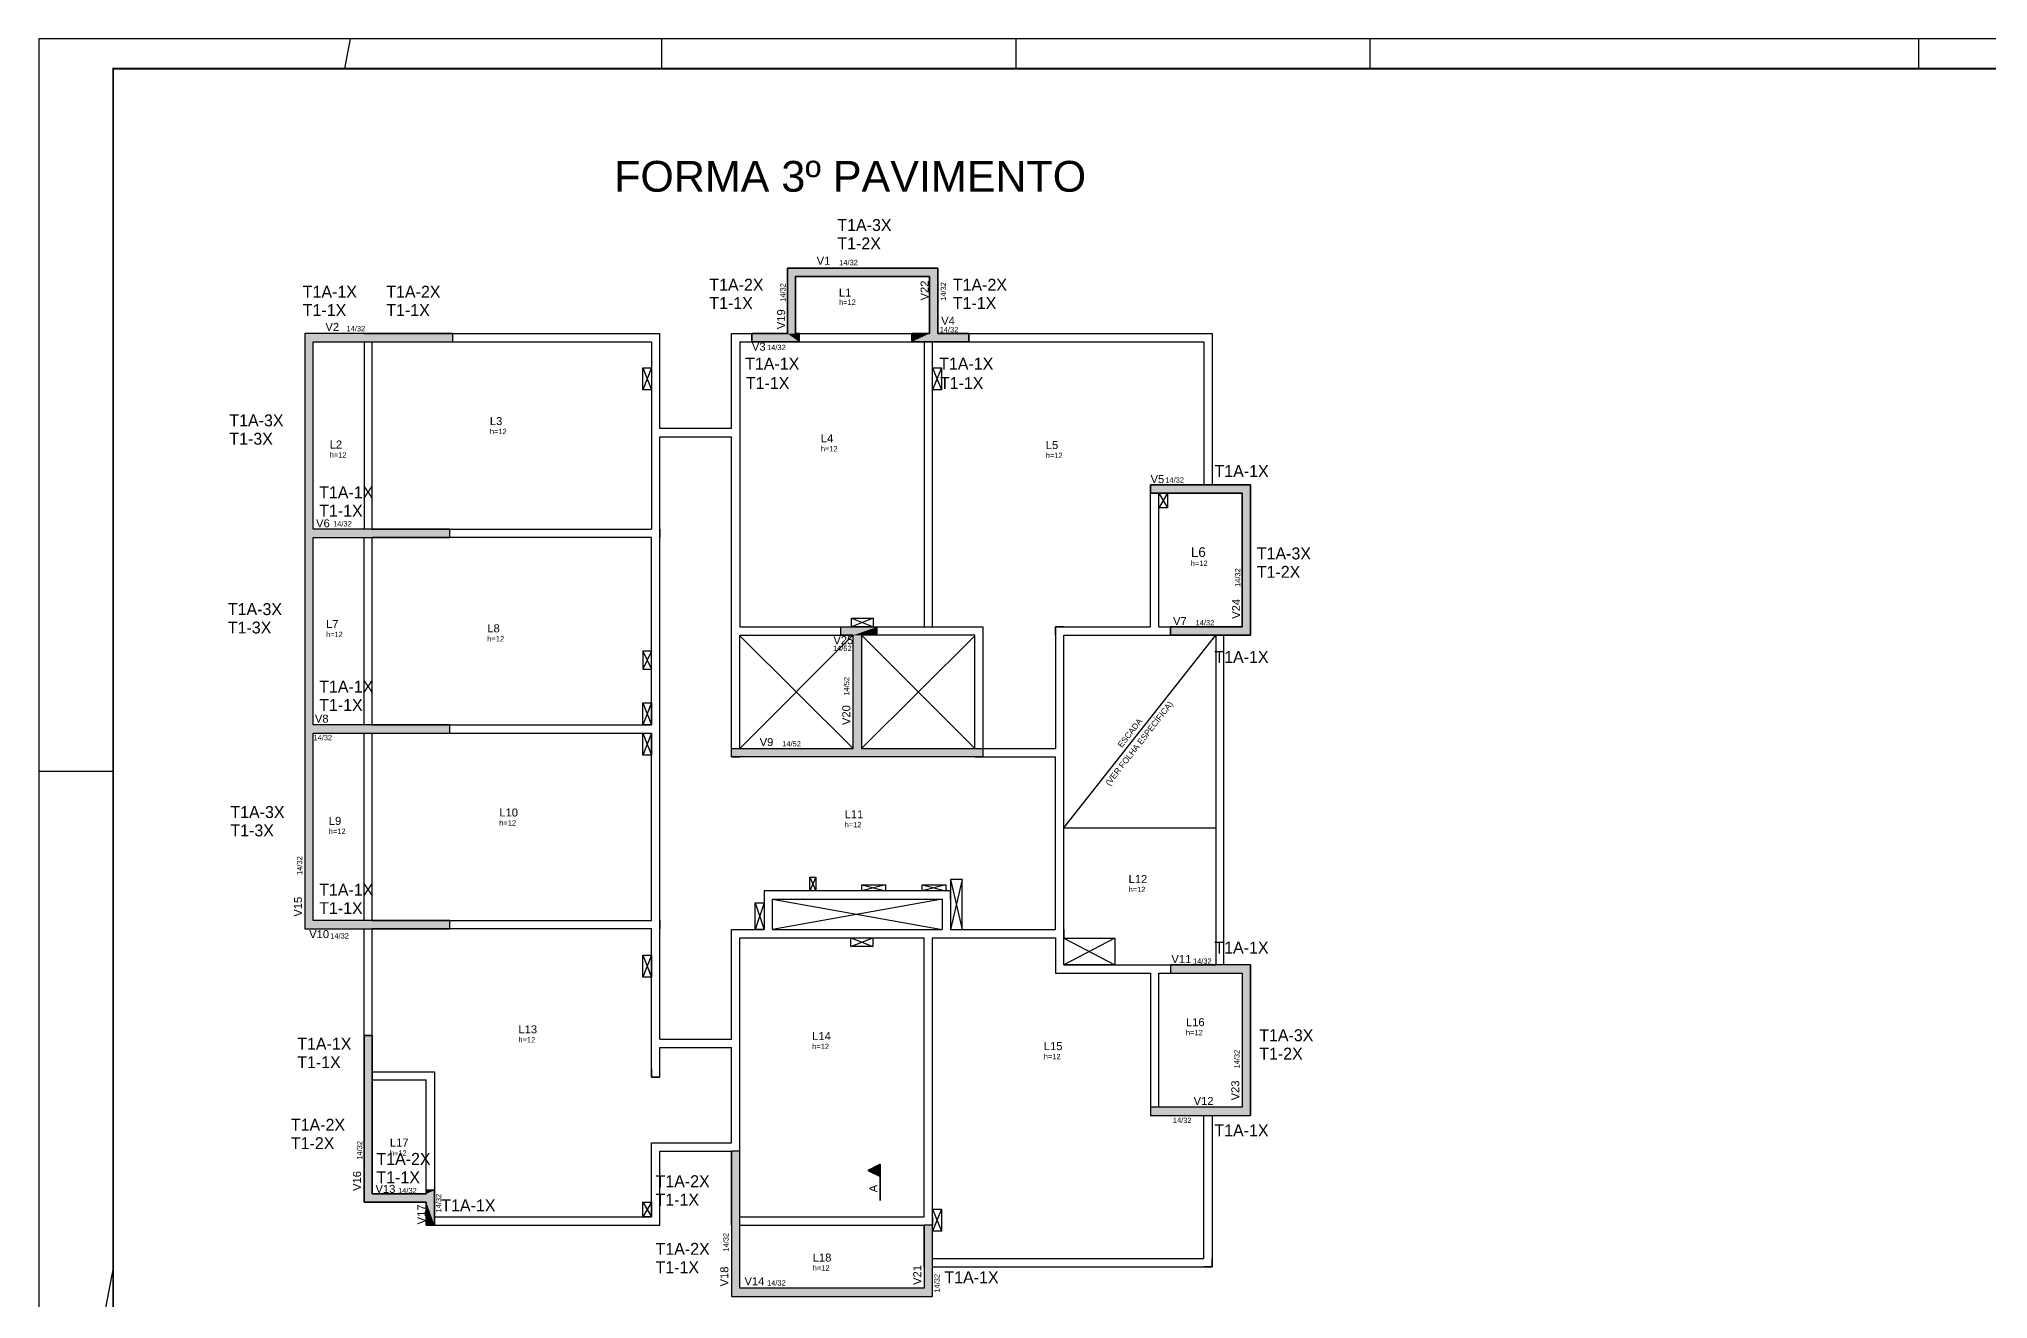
# Model space of a CAD drawing. Extents: x 15230 to 21256, y 3128 to 7338.
# Drawn here: x 15230 to 18517, y 5213 to 7338 of the extents above; entities that cross this region are included whole.
import ezdxf

# ---------------------------------------------------------------- set-up
doc = ezdxf.new("R2010")
doc.units = 0
for name, color, linetype in [('10', 10, 'Continuous'), ('25', 130, 'Continuous'), ('3', 3, 'Continuous'), ('37', 7, 'Continuous'), ('38', 7, 'Continuous'), ('9', 8, 'Continuous')]:
    doc.layers.add(name, color=color, linetype=linetype)
doc.layers.add('NOME DA VIGA', color=6, linetype='Continuous', lineweight=25)
doc.styles.add('TQS_ARIAL', font='arial.ttf')

# ---------------------------------------------------------------- blocks, each defined once
blk = doc.blocks.new('*U6')
at = {"color": 252}
for p, q in [((-10740, 8310), (-10759.3, 8210)), ((-11540, 4165.2), (-11790, 2870))]:
    blk.add_line(p, q, dxfattribs=at)
at = {"color": 7}
for p, q in [((-9690, 8310), (-9690, 8210)), ((-8495, 8310), (-8495, 8210)), ((-7300, 8310), (-7300, 8210)), ((-5450, 8310), (-5450, 8210)), ((-11790, 5840), (-11540, 5840))]:
    blk.add_line(p, q, dxfattribs=at)
blk.add_lwpolyline([(-11790, 8310), (-11790, -100), (100, -100), (100, 8310)], close=True, dxfattribs=at)
at = {"color": 7, "const_width": 6}
blk.add_lwpolyline([(-11540, 8210), (-11540, 0), (0, 0), (0, 8210)], close=True, dxfattribs=at)

msp = doc.modelspace()

# ---------------------------------------------------------------- linework, layer by layer
at = {"layer": '10', "color": 252, "linetype": 'Continuous'}
for p, q in [((16755.81, 6827.72), (16736.81, 6827.72)), ((16247.8, 6783.72), (16262.8, 6746.72)), ((16262.8, 6783.72), (16247.8, 6746.72)), ((16751.82, 6783.72), (16736.82, 6746.72)), ((16736.82, 6783.72), (16751.82, 6746.72)), ((17118.31, 6572.72), (17133.31, 6547.72)), ((17133.31, 6572.72), (17118.31, 6547.72)), ((16599.78, 6361.72), (16636.78, 6346.72)), ((16636.78, 6361.72), (16599.78, 6346.72)), ((16411.81, 6141.72), (16602.31, 6332.72)), ((16602.81, 6141.72), (16411.81, 6331.72)), ((16807.81, 6141.72), (16616.81, 6332.72)), ((16616.81, 6141.72), (16807.81, 6331.72)), ((16958.31, 6008.22), (17214.31, 6332.72)), ((16247.81, 6305.7), (16262.81, 6275.7)), ((16262.81, 6305.7), (16247.81, 6275.7)), ((16262.81, 6218.72), (16247.81, 6181.72)), ((16247.81, 6218.72), (16262.81, 6181.72)), ((16262.81, 6167.72), (16247.81, 6130.72)), ((16247.81, 6167.72), (16262.81, 6130.72)), ((16958.31, 6008.22), (17214.31, 6008.22)), ((16529.83, 5924.74), (16539.83, 5901.74)), ((16539.83, 5924.74), (16529.83, 5901.74)), ((16766.81, 5920.72), (16786.81, 5836.72)), ((16786.81, 5920.72), (16766.81, 5836.72)), ((16466.81, 5887.72), (16752.81, 5836.72)), ((16752.81, 5887.72), (16466.81, 5836.72)), ((16617.31, 5911.73), (16657.31, 5901.72)), ((16657.31, 5911.73), (16617.31, 5901.72)), ((16719.31, 5911.73), (16759.31, 5901.73)), ((16759.31, 5911.73), (16719.31, 5901.73)), ((16437.81, 5881.72), (16452.81, 5836.72)), ((16452.81, 5881.72), (16437.81, 5836.72)), ((16598.83, 5822.72), (16635.83, 5807.72)), ((16598.83, 5807.72), (16635.83, 5822.72)), ((16958.31, 5821.72), (17044.31, 5776.72)), ((17044.31, 5821.72), (16958.31, 5776.72)), ((16262.81, 5793.19), (16247.81, 5756.19)), ((16247.81, 5793.19), (16262.81, 5756.19)), ((16247.81, 5376.72), (16262.81, 5351.72)), ((16262.81, 5376.72), (16247.81, 5351.72)), ((16736.81, 5364.77), (16751.81, 5327.77)), ((16751.81, 5364.77), (16736.81, 5327.77))]:
    msp.add_line(p, q, dxfattribs=at)
for points in [[(16247.8, 6746.72), (16247.8, 6783.72), (16262.8, 6783.72), (16262.8, 6746.72), (16247.8, 6746.72)], [(16736.82, 6746.72), (16736.82, 6783.72), (16751.82, 6783.72), (16751.82, 6746.72), (16736.82, 6746.72)], [(17133.31, 6547.72), (17118.31, 6547.72), (17118.31, 6572.72), (17133.31, 6572.72), (17133.31, 6547.72)], [(16599.8, 6361.72), (16636.78, 6361.72), (16636.78, 6346.72), (16599.8, 6346.72), (16599.8, 6361.72)], [(16247.81, 6305.7), (16247.81, 6275.7), (16262.81, 6275.7), (16262.81, 6305.7), (16247.81, 6305.7)], [(16247.81, 6181.72), (16247.81, 6218.72), (16262.81, 6218.72), (16262.81, 6181.72), (16247.81, 6181.72)], [(16247.81, 6130.72), (16247.81, 6167.72), (16262.81, 6167.72), (16262.81, 6130.72), (16247.81, 6130.72)], [(16529.83, 5924.74), (16539.83, 5924.74), (16539.83, 5901.74), (16529.83, 5901.74), (16529.83, 5924.74)], [(16766.81, 5836.72), (16786.81, 5836.72), (16786.81, 5920.72), (16766.81, 5920.72), (16766.81, 5836.72)], [(16617.31, 5911.73), (16657.31, 5911.73), (16657.31, 5901.72), (16617.31, 5901.72), (16617.31, 5911.73)], [(16719.31, 5911.73), (16759.31, 5911.73), (16759.31, 5901.73), (16719.31, 5901.73), (16719.31, 5911.73)], [(16452.81, 5836.72), (16437.81, 5836.72), (16437.81, 5881.72), (16452.81, 5881.72), (16452.81, 5836.72)], [(16635.83, 5807.72), (16598.83, 5807.72), (16598.83, 5822.72), (16635.83, 5822.72), (16635.83, 5807.72)], [(16958.31, 5821.72), (17044.31, 5821.72), (17044.31, 5776.72), (16958.31, 5776.72), (16958.31, 5821.72)], [(16247.81, 5756.19), (16247.81, 5793.19), (16262.81, 5793.19), (16262.81, 5756.19), (16247.81, 5756.19)], [(16247.81, 5376.72), (16262.81, 5376.72), (16262.81, 5351.72), (16247.81, 5351.72), (16247.81, 5376.72)], [(16736.81, 5327.77), (16736.81, 5364.77), (16751.81, 5364.77), (16751.81, 5327.77), (16736.81, 5327.77)]]:
    msp.add_lwpolyline(points, dxfattribs=at)
at = {"layer": '25', "color": 130, "linetype": 'Continuous'}
for points in [[(16797.81, 6841.72), (16797.81, 6827.72), (16701.81, 6827.72), (16701.81, 6841.72), (16731.81, 6841.72), (16731.81, 6937.72), (16505.81, 6937.72), (16505.81, 6841.72), (16511.81, 6841.72), (16511.81, 6827.72), (16431.81, 6827.72), (16431.81, 6841.72), (16491.81, 6841.72), (16491.81, 6951.72), (16745.81, 6951.72), (16745.81, 6841.72), (16797.81, 6841.72)], [(15927.81, 6841.72), (15677.81, 6841.72), (15677.81, 5837.72), (15922.81, 5837.72), (15922.81, 5851.72), (15691.81, 5851.72), (15691.81, 6167.72), (15922.81, 6167.72), (15922.81, 6181.72), (15691.81, 6181.72), (15691.81, 6497.72), (15922.81, 6497.72), (15922.81, 6511.72), (15691.81, 6511.72), (15691.81, 6827.72), (15927.81, 6827.72), (15927.81, 6841.72)], [(17104.31, 6586.72), (17273.31, 6586.72), (17273.31, 6332.72), (17138.31, 6332.72), (17138.31, 6346.72), (17258.81, 6346.72), (17258.81, 6572.72), (17104.31, 6572.72), (17104.31, 6586.72)], [(16581.81, 6346.72), (16642.81, 6346.72), (16642.81, 6332.72), (16616.81, 6332.72), (16616.81, 6141.72), (16821.81, 6141.72), (16821.81, 6127.72), (16397.81, 6127.72), (16397.81, 6141.72), (16602.81, 6141.72), (16602.81, 6332.72), (16581.81, 6332.72), (16581.81, 6346.72)], [(17273.31, 5776.72), (17138.31, 5776.72), (17138.31, 5762.72), (17258.81, 5762.72), (17258.81, 5536.72), (17104.31, 5536.72), (17104.31, 5522.72), (17273.31, 5522.72), (17273.31, 5776.72)], [(15777.81, 5657.72), (15791.81, 5657.72), (15791.81, 5390.72), (15882.81, 5390.72), (15882.81, 5396.72), (15896.81, 5396.72), (15896.81, 5337.72), (15882.81, 5337.72), (15882.81, 5376.72), (15777.81, 5376.72), (15777.81, 5657.72)], [(16397.81, 5462.72), (16397.81, 5217.67), (16736.81, 5217.67), (16736.81, 5337.72), (16722.81, 5337.72), (16722.81, 5231.72), (16411.81, 5231.72), (16411.81, 5462.72), (16397.81, 5462.72)]]:
    msp.add_lwpolyline(points, dxfattribs=at)
for points in [[(16491.81, 6841.72), (16491.81, 6951.72), (16505.81, 6937.72)], [(16505.81, 6937.72), (16491.81, 6951.72), (16745.81, 6951.72)], [(16505.81, 6841.72), (16491.81, 6841.72), (16505.81, 6937.72)], [(16731.81, 6937.72), (16505.81, 6937.72), (16745.81, 6951.72)], [(16731.81, 6841.72), (16745.81, 6951.72), (16745.81, 6841.72)], [(16731.81, 6937.72), (16745.81, 6951.72), (16731.81, 6841.72)], [(15927.81, 6841.72), (15677.81, 6841.72), (15691.81, 6827.72)], [(15691.81, 6827.72), (15677.81, 6841.72), (15691.81, 6497.72)], [(15677.81, 6841.72), (15691.81, 6167.72), (15691.81, 6497.72)], [(15691.81, 6167.72), (15677.81, 6841.72), (15691.81, 5851.72)], [(15677.81, 6841.72), (15677.81, 5837.72), (15691.81, 5851.72)], [(15927.81, 6827.72), (15927.81, 6841.72), (15691.81, 6827.72)], [(16431.81, 6841.72), (16491.81, 6841.72), (16431.81, 6827.72)], [(16491.81, 6841.72), (16511.81, 6827.72), (16431.81, 6827.72)], [(16511.81, 6827.72), (16491.81, 6841.72), (16505.81, 6841.72)], [(16511.81, 6841.72), (16511.81, 6827.72), (16505.81, 6841.72)], [(16701.81, 6827.72), (16701.81, 6841.72), (16731.81, 6841.72)], [(16701.81, 6827.72), (16731.81, 6841.72), (16797.81, 6827.72)], [(16731.81, 6841.72), (16745.81, 6841.72), (16797.81, 6827.72)], [(16797.81, 6827.72), (16745.81, 6841.72), (16797.81, 6841.72)], [(15691.81, 6827.72), (15691.81, 6497.72), (15691.81, 6511.72)], [(17104.31, 6572.72), (17104.31, 6586.72), (17258.81, 6572.72)], [(17104.31, 6586.72), (17273.31, 6586.72), (17258.81, 6572.72)], [(17258.81, 6572.72), (17273.31, 6586.72), (17258.81, 6346.72)], [(17273.31, 6586.72), (17273.31, 6332.72), (17258.81, 6346.72)], [(15691.81, 6497.72), (15922.81, 6497.72), (15691.81, 6511.72)], [(15922.81, 6497.72), (15922.81, 6511.72), (15691.81, 6511.72)], [(15691.81, 6497.72), (15691.81, 6167.72), (15691.81, 6181.72)], [(16602.81, 6332.72), (16581.81, 6332.72), (16642.81, 6346.72)], [(16642.81, 6346.72), (16581.81, 6332.72), (16581.81, 6346.72)], [(16616.81, 6332.72), (16602.81, 6332.72), (16642.81, 6346.72)], [(16642.81, 6346.72), (16642.81, 6332.72), (16616.81, 6332.72)], [(17258.81, 6346.72), (17273.31, 6332.72), (17138.31, 6332.72)], [(17138.31, 6332.72), (17138.31, 6346.72), (17258.81, 6346.72)], [(16616.81, 6141.72), (16602.81, 6141.72), (16616.81, 6332.72)], [(16602.81, 6141.72), (16602.81, 6332.72), (16616.81, 6332.72)], [(15691.81, 6167.72), (15922.81, 6167.72), (15691.81, 6181.72)], [(15691.81, 6181.72), (15922.81, 6167.72), (15922.81, 6181.72)], [(16397.81, 6141.72), (16602.81, 6141.72), (16397.81, 6127.72)], [(16602.81, 6141.72), (16821.81, 6127.72), (16397.81, 6127.72)], [(16821.81, 6127.72), (16602.81, 6141.72), (16616.81, 6141.72)], [(16821.81, 6141.72), (16821.81, 6127.72), (16616.81, 6141.72)], [(15677.81, 5837.72), (15922.81, 5837.72), (15691.81, 5851.72)], [(15922.81, 5837.72), (15922.81, 5851.72), (15691.81, 5851.72)], [(17258.81, 5762.72), (17273.31, 5776.72), (17138.31, 5776.72)], [(17258.81, 5762.72), (17138.31, 5776.72), (17138.31, 5762.72)], [(17258.81, 5762.72), (17273.31, 5522.72), (17273.31, 5776.72)], [(17258.81, 5762.72), (17258.81, 5536.72), (17273.31, 5522.72)], [(15777.81, 5657.72), (15791.81, 5657.72), (15777.81, 5376.72)], [(15791.81, 5657.72), (15791.81, 5390.72), (15777.81, 5376.72)], [(17104.31, 5536.72), (17104.31, 5522.72), (17273.31, 5522.72)], [(17104.31, 5536.72), (17273.31, 5522.72), (17258.81, 5536.72)], [(16411.81, 5231.72), (16411.81, 5462.72), (16397.81, 5462.72)], [(16411.81, 5231.72), (16397.81, 5462.72), (16397.81, 5217.67)], [(15882.81, 5390.72), (15896.81, 5396.72), (15896.81, 5337.72)], [(15896.81, 5396.72), (15882.81, 5390.72), (15882.81, 5396.72)], [(15777.81, 5376.72), (15791.81, 5390.72), (15882.81, 5376.72)], [(15791.81, 5390.72), (15882.81, 5390.72), (15882.81, 5376.72)], [(15882.81, 5376.72), (15882.81, 5390.72), (15896.81, 5337.72)], [(15882.81, 5376.72), (15896.81, 5337.72), (15882.81, 5337.72)], [(16722.81, 5337.72), (16722.81, 5231.72), (16736.81, 5217.67)], [(16722.81, 5337.72), (16736.81, 5217.67), (16736.81, 5337.72)], [(16411.81, 5231.72), (16397.81, 5217.67), (16736.81, 5217.67)], [(16411.81, 5231.72), (16736.81, 5217.67), (16722.81, 5231.72)]]:
    msp.add_solid(points, dxfattribs=at)
at = {"layer": '3', "color": 7, "linetype": 'Continuous'}
for p, q in [((16797.81, 6841.72), (16745.81, 6841.72)), ((16797.81, 6827.72), (16797.81, 6841.72)), ((16701.81, 6827.72), (16798.01, 6827.72)), ((17208.31, 6586.72), (17273.31, 6586.72)), ((17273.31, 6586.72), (17273.31, 6332.72)), ((17273.31, 6332.72), (17223.31, 6332.72)), ((17273.31, 5776.72), (17273.31, 5522.72)), ((17273.31, 5776.72), (17273.31, 5522.72)), ((16397.81, 5462.72), (16397.81, 5217.67)), ((16411.81, 5462.72), (16397.81, 5462.72)), ((16411.81, 5231.72), (16411.81, 5462.72)), ((16648.22, 5440.45), (16627.48, 5430.08)), ((16627.48, 5430.08), (16648.13, 5419.75)), ((16648.13, 5440.31), (16627.68, 5430.08)), ((16627.68, 5430.08), (16648.13, 5419.85)), ((16629.08, 5430.78), (16629.08, 5429.38)), ((16630.67, 5431.58), (16630.67, 5428.58)), ((16632.27, 5432.38), (16632.27, 5427.78)), ((16633.86, 5433.17), (16633.86, 5426.99)), ((16635.46, 5433.97), (16635.46, 5426.19)), ((16637.06, 5434.77), (16637.05, 5425.39)), ((16638.65, 5435.57), (16638.65, 5424.59)), ((16640.24, 5436.36), (16640.24, 5423.8)), ((16641.84, 5437.16), (16641.84, 5423)), ((16643.44, 5437.96), (16643.44, 5422.2)), ((16645.03, 5438.76), (16645.03, 5421.4)), ((16646.63, 5439.56), (16646.63, 5420.6)), ((16648.13, 5440.31), (16648.13, 5379.65)), ((16648.22, 5379.65), (16648.22, 5440.45)), ((16736.81, 5337.72), (16722.81, 5337.72)), ((16722.81, 5337.72), (16722.81, 5231.72)), ((16736.81, 5217.72), (16736.81, 5337.72)), ((16722.81, 5231.72), (16411.81, 5231.72)), ((16397.81, 5217.67), (16736.81, 5217.67))]:
    msp.add_line(p, q, dxfattribs=at)
at = {"layer": '3', "linetype": 'Continuous'}
for points in [[(16731.81, 6841.72), (16701.81, 6841.72), (16701.81, 6827.72), (16797.81, 6827.72), (16797.81, 6841.72), (16745.81, 6841.72), (16745.81, 6951.72), (16491.81, 6951.72), (16491.81, 6841.72), (16431.81, 6841.72), (16431.81, 6827.72), (16511.81, 6827.72), (16511.81, 6841.72), (16505.81, 6841.72), (16505.81, 6937.72), (16731.81, 6937.72), (16731.81, 6841.72)], [(15927.81, 6841.72), (15677.81, 6841.72), (15677.81, 5837.72), (15922.81, 5837.72), (15922.81, 5851.72), (15691.81, 5851.72), (15691.81, 6167.72), (15922.81, 6167.72), (15922.81, 6181.72), (15691.81, 6181.72), (15691.81, 6497.72), (15922.81, 6497.72), (15922.81, 6511.72), (15691.81, 6511.72), (15691.81, 6827.72), (15927.81, 6827.72), (15927.81, 6841.72)], [(15778.31, 6841.72), (15677.81, 6841.72), (15677.81, 5837.72), (15777.81, 5837.72)], [(17273.31, 6586.72), (17104.31, 6586.72), (17104.31, 6572.72), (17258.81, 6572.72), (17258.81, 6346.72), (17138.31, 6346.72), (17138.31, 6332.72), (17273.31, 6332.72), (17273.31, 6586.72)], [(16581.81, 6346.72), (16642.81, 6346.72), (16642.81, 6332.72), (16616.81, 6332.72), (16616.81, 6141.72), (16821.81, 6141.72), (16821.81, 6127.72), (16397.81, 6127.72), (16397.81, 6141.72), (16602.81, 6141.72), (16602.81, 6332.72), (16581.81, 6332.72), (16581.81, 6346.72)], [(17273.31, 5776.72), (17138.31, 5776.72), (17138.31, 5762.72), (17258.81, 5762.72), (17258.81, 5536.72), (17104.31, 5536.72), (17104.31, 5522.72), (17273.31, 5522.72), (17273.31, 5776.72)], [(15777.81, 5657.72), (15777.81, 5376.72), (15882.81, 5376.72), (15882.81, 5337.72), (15896.81, 5337.72), (15896.81, 5396.72), (15882.81, 5396.72), (15882.81, 5390.72), (15791.81, 5390.72), (15791.81, 5657.72), (15777.81, 5657.72)], [(15777.81, 5582.72), (15777.81, 5376.72), (15882.81, 5376.72)], [(16648.13, 5440.31), (16627.68, 5430.08), (16648.13, 5419.85), (16648.13, 5440.31)]]:
    msp.add_lwpolyline(points, dxfattribs=at)
at = {"layer": '9', "color": 8, "linetype": 'Continuous'}
for p, q in [((15777.81, 6841.72), (16276.81, 6841.72)), ((16397.81, 6841.72), (16491.81, 6841.72)), ((16397.81, 6681.72), (16397.81, 6841.72)), ((16505.81, 6841.72), (16731.81, 6841.72)), ((16745.81, 6841.73), (17208.31, 6841.73)), ((17208.31, 6841.73), (17208.31, 6586.72)), ((15791.81, 6511.72), (15791.81, 6827.72)), ((15791.81, 6827.72), (16262.81, 6827.72)), ((16262.81, 6827.72), (16262.81, 6511.72)), ((16411.81, 6827.72), (16722.81, 6827.72)), ((16722.81, 6827.72), (16722.81, 6346.72)), ((16736.81, 6346.72), (16736.81, 6827.72)), ((16276.81, 5651.72), (16276.81, 6667.72)), ((16276.81, 6667.72), (16397.81, 6667.72)), ((16397.81, 6127.72), (16397.81, 6667.72)), ((17118.31, 6346.72), (17118.31, 6572.72)), ((15791.81, 6511.72), (16262.81, 6511.72)), ((16276.81, 6511.72), (16276.81, 6497.72)), ((15777.81, 6181.72), (15777.81, 6497.72)), ((15791.81, 6181.72), (15791.81, 6497.72)), ((16722.81, 6346.72), (16736.81, 6346.72)), ((16944.31, 6332.72), (16944.31, 6346.72)), ((16944.31, 6346.72), (17104.31, 6346.72)), ((17118.31, 6346.72), (17228.31, 6346.72)), ((16411.81, 6141.72), (16411.81, 6332.72)), ((16411.81, 6332.72), (16602.31, 6332.72)), ((16958.31, 5776.72), (16958.31, 6332.72)), ((15791.81, 6181.72), (16262.81, 6181.72)), ((16276.81, 6167.72), (16276.81, 6181.72)), ((15777.81, 5851.72), (15777.81, 6167.72)), ((15791.81, 5851.72), (15791.81, 6167.72)), ((15791.81, 6167.72), (16262.81, 6167.72)), ((16262.81, 5851.72), (16262.81, 6167.72)), ((16397.81, 6127.72), (16411.81, 6127.72)), ((16944.31, 5836.72), (16944.31, 6127.72)), ((16958.31, 6127.72), (16958.31, 6141.72)), ((16766.81, 5901.72), (16452.81, 5901.72)), ((16452.81, 5901.72), (16452.81, 5887.72)), ((16452.81, 5887.72), (16452.81, 5836.72)), ((16466.81, 5887.72), (16752.81, 5887.72)), ((16466.81, 5836.72), (16466.81, 5887.72)), ((16752.81, 5887.72), (16752.81, 5836.72)), ((16766.81, 5887.72), (16766.81, 5901.72)), ((15791.81, 5851.72), (16262.81, 5851.72)), ((15791.81, 5596.72), (15791.81, 5837.72)), ((16276.81, 5851.72), (16276.81, 5837.72)), ((16397.81, 5651.72), (16397.81, 5836.72)), ((16397.81, 5822.72), (16397.81, 5836.72)), ((16397.81, 5836.72), (16452.81, 5836.72)), ((16411.81, 5462.72), (16411.81, 5822.72)), ((16411.81, 5822.72), (16722.81, 5822.72)), ((16466.81, 5836.72), (16752.81, 5836.72)), ((16736.81, 5822.72), (16944.31, 5822.72)), ((16736.81, 5281.72), (16736.81, 5822.72)), ((16807.81, 5836.72), (16944.31, 5836.72)), ((16958.31, 5836.72), (16958.31, 5822.72)), ((16958.31, 5776.72), (17214.31, 5776.72)), ((17104.31, 5762.72), (17104.31, 5522.72)), ((17118.31, 5536.72), (17118.31, 5762.72)), ((16276.81, 5651.72), (16397.81, 5651.72)), ((16397.81, 5476.72), (16397.81, 5637.72)), ((16262.81, 5601.72), (16262.81, 5587.72)), ((15882.81, 5390.72), (15882.81, 5582.72)), ((16262.81, 5587.72), (16276.81, 5587.72)), ((17104.31, 5522.72), (17118.31, 5522.72)), ((17194.32, 5281.72), (17194.32, 5522.72)), ((16262.81, 5351.72), (16262.81, 5476.72)), ((16262.81, 5476.72), (16276.81, 5476.72)), ((16276.81, 5476.72), (16397.81, 5476.72)), ((15896.81, 5351.72), (16262.81, 5351.72)), ((16722.81, 5267.72), (16722.81, 5337.72)), ((16736.81, 5351.72), (16736.81, 5337.72)), ((16736.81, 5281.72), (17194.32, 5281.72))]:
    msp.add_line(p, q, dxfattribs=at)
for points in [[(16397.81, 6681.72), (16276.81, 6681.72), (16276.81, 6841.72)], [(15778.56, 6827.72), (15777.81, 6827.72), (15777.81, 6511.72)], [(16411.81, 6827.72), (16411.81, 6346.72), (16821.81, 6346.72), (16821.81, 6332.72)], [(16736.81, 6827.72), (17194.31, 6827.72), (17194.31, 6586.72)], [(17104.31, 6572.72), (17104.31, 6586.72), (17194.31, 6586.72)], [(17104.31, 6346.72), (17104.31, 6572.72), (17104.31, 6572.72)], [(17208.31, 6572.72), (17118.31, 6572.72)], [(16262.81, 6181.72), (16262.81, 6497.72), (15791.81, 6497.72)], [(16807.81, 6346.72), (16821.81, 6346.72), (16821.81, 6141.72), (16944.31, 6141.72)], [(16958.31, 6346.72), (16944.31, 6346.72), (16944.31, 6141.72)], [(16807.81, 6141.72), (16807.81, 6332.72), (16616.81, 6332.72)], [(16958.31, 6332.72), (17214.31, 6332.72), (17214.31, 5776.72)], [(17228.31, 5776.72), (17228.31, 5776.72), (17228.31, 6332.72)], [(16807.81, 6127.72), (16821.81, 6127.72), (16944.31, 6127.72)], [(16766.81, 5887.72), (16766.81, 5836.72), (16807.81, 5836.72)], [(15777.81, 5582.72), (15777.81, 5837.72)], [(16276.81, 5587.72), (16262.81, 5587.72), (16262.81, 5837.72), (15791.81, 5837.72)], [(16411.81, 5351.72), (16722.81, 5351.72), (16722.81, 5822.72)], [(16944.31, 5822.72), (16944.31, 5762.72), (16958.31, 5762.72)], [(16944.31, 5776.72), (16944.31, 5762.72), (17104.31, 5762.72)], [(17118.31, 5762.72), (17228.31, 5762.72)], [(16276.81, 5587.72), (16276.81, 5637.72), (16397.81, 5637.72)], [(15791.81, 5596.72), (15896.81, 5596.72), (15896.81, 5582.72)], [(15882.81, 5596.72), (15896.81, 5596.72), (15896.81, 5351.72)], [(15791.81, 5582.72), (15791.81, 5582.72), (15882.81, 5582.72)], [(17208.32, 5536.72), (17118.31, 5536.72)], [(17208.32, 5522.72), (17208.32, 5267.72), (17194.32, 5267.72)], [(16276.81, 5351.72), (16276.81, 5462.72), (16397.81, 5462.72)], [(16397.81, 5337.72), (16397.81, 5462.72)], [(15896.81, 5337.72), (15882.81, 5337.72), (15882.81, 5376.72)], [(15882.81, 5351.72), (15882.81, 5337.72), (16276.81, 5337.72), (16276.81, 5351.72)], [(16411.81, 5337.72), (16722.81, 5337.72)], [(16736.81, 5267.72), (17208.32, 5267.72), (17208.32, 5281.72)]]:
    msp.add_lwpolyline(points, dxfattribs=at)

# ---------------------------------------------------------------- block references
at = {"xscale": 0.5, "yscale": 0.5, "zscale": 0.5}
msp.add_blockref('*U6', (21124.54, 3183.48), dxfattribs=at)

# ---------------------------------------------------------------- texts
at = {"layer": '10', "color": 252, "linetype": 'Continuous', "style": 'TQS_ARIAL'}
for s, p in [('(VER FOLHA ESPECÍFICA)', (17035.04, 6078.28)), ('ESCADA', (17055.94, 6142.37))]:
    msp.add_text(s, height=10, rotation=52, dxfattribs=at).set_placement(p)
at = {"layer": '3', "color": 7, "linetype": 'Continuous', "style": 'TQS_ARIAL'}
msp.add_text('FORMA 3º PAVIMENTO ', height=51.9249, dxfattribs=at).set_placement((16199.67, 7080.88))
msp.add_text('A', height=13.5, rotation=90, dxfattribs=at).set_placement((16643.47, 5393.32))
at = {"layer": '37', "color": 7, "linetype": 'Continuous', "style": 'TQS_ARIAL'}
for s, height, p in [('V1', 13.5, (16541.29, 6957.6)), ('14/32', 9, (16579.37, 6956.98)), ('V2', 13.5, (15712.72, 6846.15)), ('14/32', 9, (15748.3, 6845.53)), ('14/32', 9, (16748.76, 6843.83)), ('V4', 13.5, (16751.35, 6856.37)), ('V3', 13.5, (16432.04, 6812.77)), ('14/32', 9, (16457.61, 6813.74)), ('V5', 13.5, (17104.46, 6589.42)), ('14/32', 9, (17129.46, 6590.19)), ('V6', 13.5, (15696.91, 6514.83)), ('14/32', 9, (15725.71, 6516.27)), ('V7', 13.5, (17142.39, 6350.05)), ('14/32', 9, (17180.47, 6349.43)), ('V25', 13.5, (16569.46, 6317.74)), ('14/52', 9, (16568.8, 6306.16)), ('V8', 13.5, (15694.91, 6185.4)), ('14/32', 9, (15692.54, 6155.73)), ('V9', 13.5, (16445.15, 6145.94)), ('14/52', 9, (16483.24, 6145.32)), ('V10', 13.5, (15685.3, 5821.92)), ('14/32', 9, (15720.89, 5821.3)), ('V11', 13.5, (17139.66, 5779.89)), ('14/32', 9, (17176.07, 5778.62)), ('V12', 13.5, (17177.1, 5540.51)), ('14/32', 9, (17142.08, 5510.2)), ('V13', 13.5, (15797.12, 5392.29)), ('14/32', 9, (15835.21, 5391.67)), ('V14', 13.5, (16419.55, 5236.63)), ('14/32', 9, (16457.64, 5236.01))]:
    msp.add_text(s, height=height, dxfattribs=at).set_placement(p)
for s, height, p in [('14/32', 9, (16488.75, 6895.16)), ('V22', 13.5, (16730.05, 6897.47)), ('14/32', 9, (16759.5, 6896.82)), ('V19', 13.5, (16488.09, 6849.04)), ('14/32', 9, (17256.02, 6414.41)), ('V24', 13.5, (17255.58, 6360.56)), ('14/52', 9, (16596.23, 6231.07)), ('V20', 13.5, (16597.95, 6181.3)), ('14/32', 9, (15673.57, 5928.54)), ('V15', 13.5, (15673.15, 5858.14)), ('14/32', 9, (17254.55, 5602.13)), ('V23', 13.5, (17254.1, 5548.28)), ('14/32', 9, (15774.78, 5448.34)), ('V16', 13.5, (15772.61, 5395.53)), ('V17', 13.5, (15881.48, 5339.14)), ('14/32', 9, (15908.07, 5359.29)), ('14/32', 9, (16392.66, 5293.21)), ('V18', 13.5, (16392.24, 5234.51)), ('V21', 13.5, (16717.68, 5237)), ('14/32', 9, (16748.67, 5224.09))]:
    msp.add_text(s, height=height, rotation=90, dxfattribs=at).set_placement(p)
at = {"layer": '38', "color": 7, "linetype": 'Continuous', "style": 'TQS_ARIAL'}
for s, height, p in [('L1', 13.5, (16578.76, 6904.09)), ('h=12', 9, (16578.98, 6890.08)), ('h=12', 9, (15990.08, 6671.98)), ('L3', 13.5, (15990.08, 6687.28)), ('h=12', 9, (15719.9, 6632.48)), ('L2', 13.5, (15719.9, 6647.78)), ('h=12', 9, (16548.34, 6642.84)), ('L4', 13.5, (16548.34, 6658.14)), ('h=12', 9, (16927.73, 6631.52)), ('L5', 13.5, (16927.73, 6646.82)), ('L6', 16.3, (17172.39, 6464.93)), ('h=12', 9, (17172.39, 6449.63)), ('L7', 13.5, (15713.66, 6344.95)), ('L8', 13.5, (15985.76, 6337.69)), ('h=12', 9, (15713.66, 6329.65)), ('h=12', 9, (15985.76, 6322.39)), ('L9', 13.5, (15718.44, 6013.01)), ('h=12', 9, (16005.98, 6011.82)), ('L10', 13.5, (16005.98, 6027.12)), ('h=12', 9, (16588.38, 6008.71)), ('L11', 13.5, (16588.38, 6024.01)), ('h=12', 9, (15718.44, 5997.71)), ('L12', 13.5, (17067.36, 5914.88)), ('h=12', 9, (17067.36, 5899.58)), ('h=12', 9, (16038.26, 5646.05)), ('L13', 13.5, (16038.26, 5661.35)), ('L14', 13.5, (16533.74, 5650.02)), ('h=12', 9, (17164.21, 5658.13)), ('L16', 13.5, (17164.21, 5673.43)), ('h=12', 9, (16533.74, 5634.72)), ('h=12', 9, (16924.45, 5617.74)), ('L15', 13.5, (16924.45, 5633.04)), ('h=12', 9, (15821.45, 5455.02)), ('L17', 13.5, (15821.45, 5470.32)), ('h=12', 9, (16534.7, 5261.17)), ('L18', 13.5, (16534.7, 5276.47))]:
    msp.add_text(s, height=height, dxfattribs=at).set_placement(p)
at = {"layer": 'NOME DA VIGA', "color": 6, "linetype": 'Continuous'}
for s, p in [('T1A-3X', (16576.2, 7014.6)), ('T1-2X', (16576.2, 6983.58)), ('T1A-1X', (15674.48, 6902.11)), ('T1A-2X', (15815.36, 6902.11)), ('T1A-2X', (16360.22, 6913.91)), ('T1A-2X', (16770.92, 6913.91)), ('T1-1X', (15674.48, 6871.09)), ('T1-1X', (15815.36, 6871.09)), ('T1-1X', (16360.22, 6882.9)), ('T1-1X', (16770.92, 6882.9)), ('T1A-1X', (16420.62, 6780.83)), ('T1A-1X', (16747.9, 6780.83)), ('T1-1X', (16421.86, 6748.11)), ('T1-1X', (16749.15, 6748.11)), ('T1A-3X', (15550.66, 6685.13)), ('T1-3X', (15550.66, 6654.11)), ('T1A-1X', (17212.33, 6599.65)), ('T1A-1X', (15702.14, 6563.7)), ('T1-1X', (15702.14, 6532.69)), ('T1A-3X', (17283.67, 6460.67)), ('T1-2X', (17283.67, 6429.65)), ('T1A-3X', (15548.12, 6366.78)), ('T1-3X', (15548.12, 6335.76)), ('T1A-1X', (17212.14, 6286.08)), ('T1A-1X', (15702.14, 6236.1)), ('T1-1X', (15702.14, 6205.08)), ('T1A-3X', (15552.38, 6024.56)), ('T1-3X', (15552.38, 5993.55)), ('T1A-1X', (15702.14, 5893.47)), ('T1-1X', (15702.14, 5862.45)), ('T1A-1X', (17212.14, 5795.94)), ('T1A-3X', (17287.76, 5648.11)), ('T1A-1X', (15665.12, 5633.71)), ('T1-1X', (15665.12, 5602.69)), ('T1-2X', (17287.76, 5617.09)), ('T1A-2X', (15654.43, 5497.08)), ('T1A-1X', (17212.14, 5487.6)), ('T1-2X', (15654.43, 5466.07)), ('T1A-2X', (15798.73, 5439.51)), ('T1-1X', (15798.73, 5408.5)), ('T1A-2X', (16269.52, 5401.86)), ('T1A-1X', (15908.15, 5361.11)), ('T1-1X', (16269.52, 5370.85)), ('T1A-2X', (16269.52, 5287.82)), ('T1-1X', (16269.52, 5256.81)), ('T1A-1X', (16756.77, 5239.83))]:
    msp.add_text(s, height=20.16, dxfattribs=at).set_placement(p)

doc.saveas('drawing.dxf')
